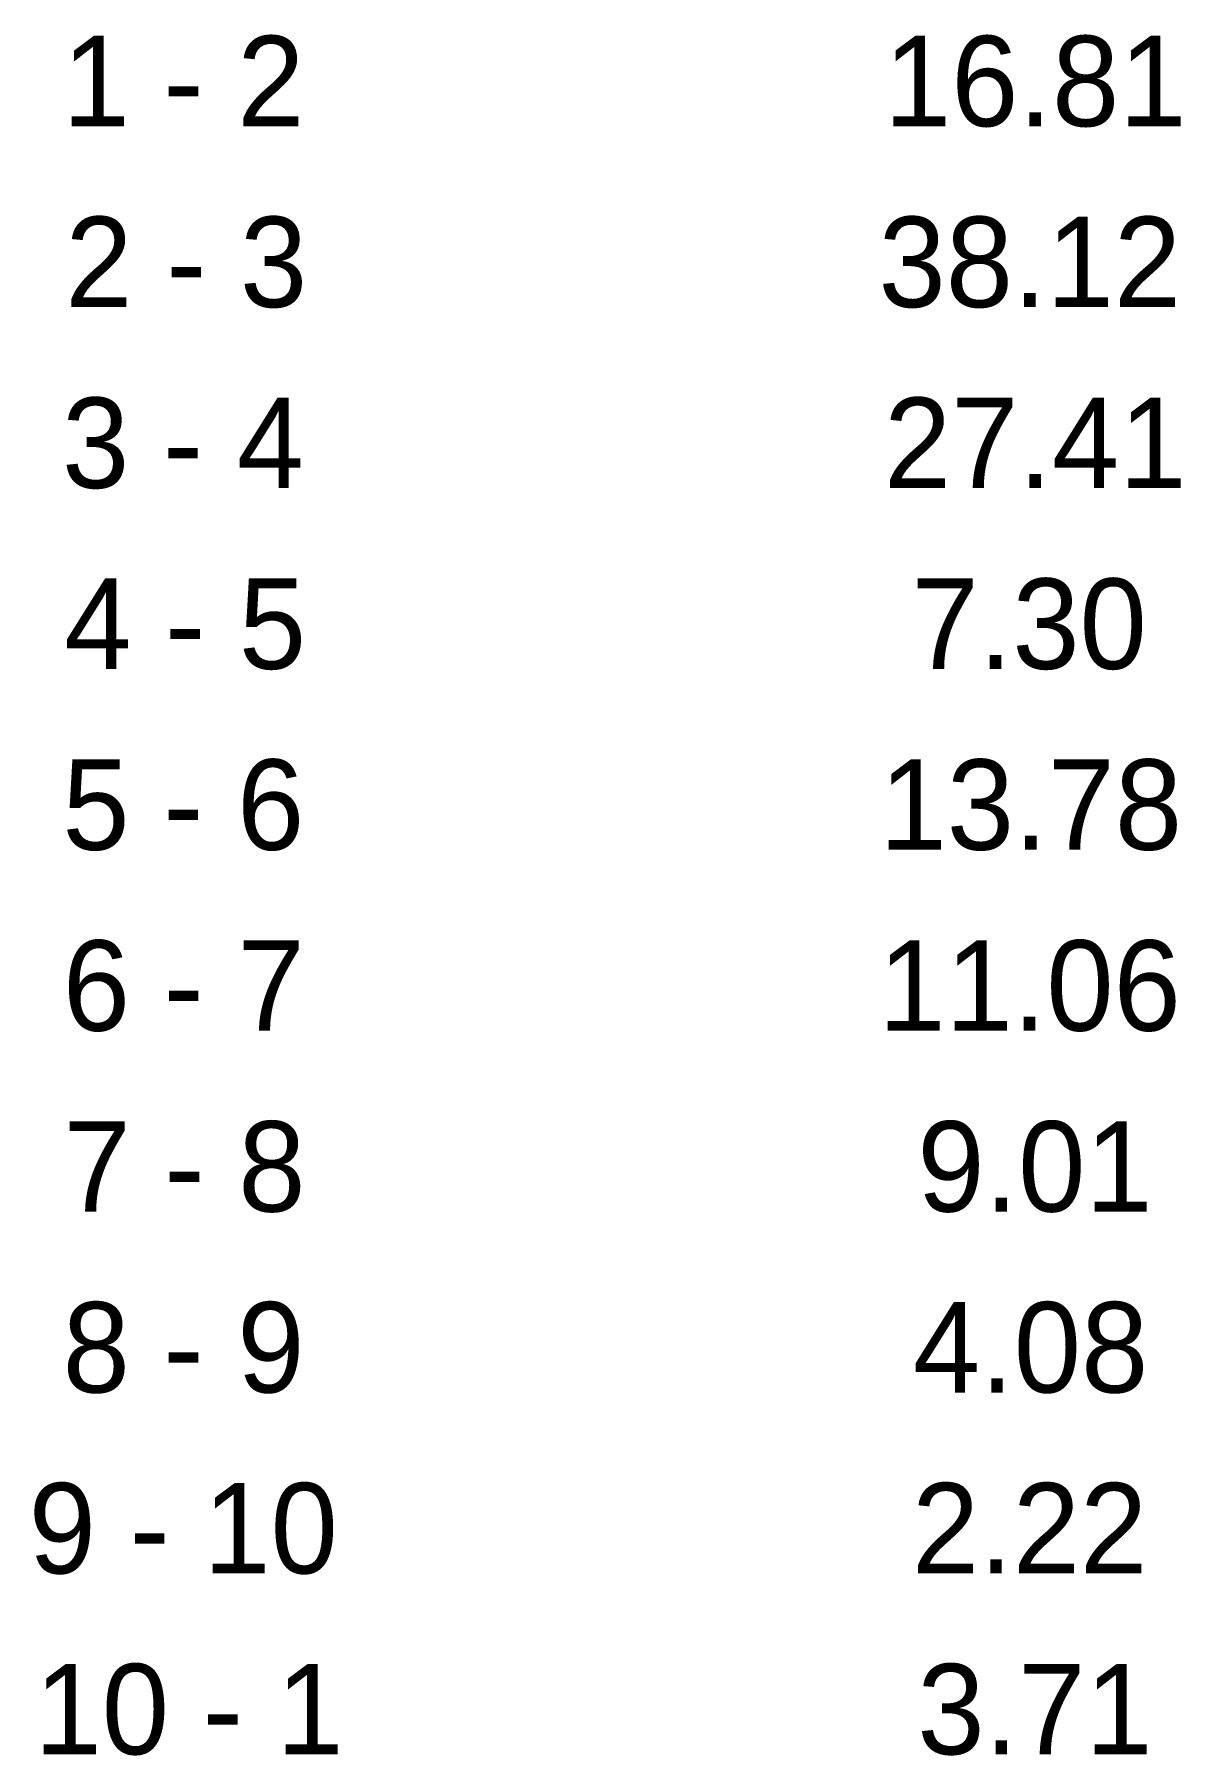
# Model space of a CAD drawing. Extents: x 537080 to 537597, y 1836996 to 1837601.
# Drawn here: x 537079.77 to 537098.78, y 1836996.17 to 1837024.71 of the extents above.
import ezdxf

# ---------------------------------------------------------------- set-up
doc = ezdxf.new("R2010")
doc.units = 0
doc.layers.add('Level 37', color=7, linetype='Continuous')

msp = doc.modelspace()

# ---------------------------------------------------------------- texts
at = {"layer": 'Level 37'}
for s, p in [('1 - 2', (537080.233, 1837023.188)), ('16.81', (537093.861, 1837023.188)), ('2 - 3', (537080.279, 1837020.188)), ('38.12', (537093.771, 1837020.188)), ('3 - 4', (537080.225, 1837017.188)), ('27.41', (537093.861, 1837017.188)), ('4 - 5', (537080.26, 1837014.188)), ('7.30', (537094.318, 1837014.188)), ('5 - 6', (537080.23, 1837011.188)), ('13.78', (537093.788, 1837011.188)), ('6 - 7', (537080.237, 1837008.188)), ('11.06', (537093.767, 1837008.188)), ('7 - 8', (537080.25, 1837005.188)), ('9.01', (537094.415, 1837005.188)), ('8 - 9', (537080.234, 1837002.188)), ('4.08', (537094.342, 1837002.188)), ('9 - 10', (537079.672, 1836999.188)), ('2.22', (537094.325, 1836999.188)), ('10 - 1', (537079.769, 1836996.188)), ('3.71', (537094.415, 1836996.188))]:
    msp.add_text(s, height=1.5, dxfattribs=at).set_placement(p)

doc.saveas('drawing.dxf')
